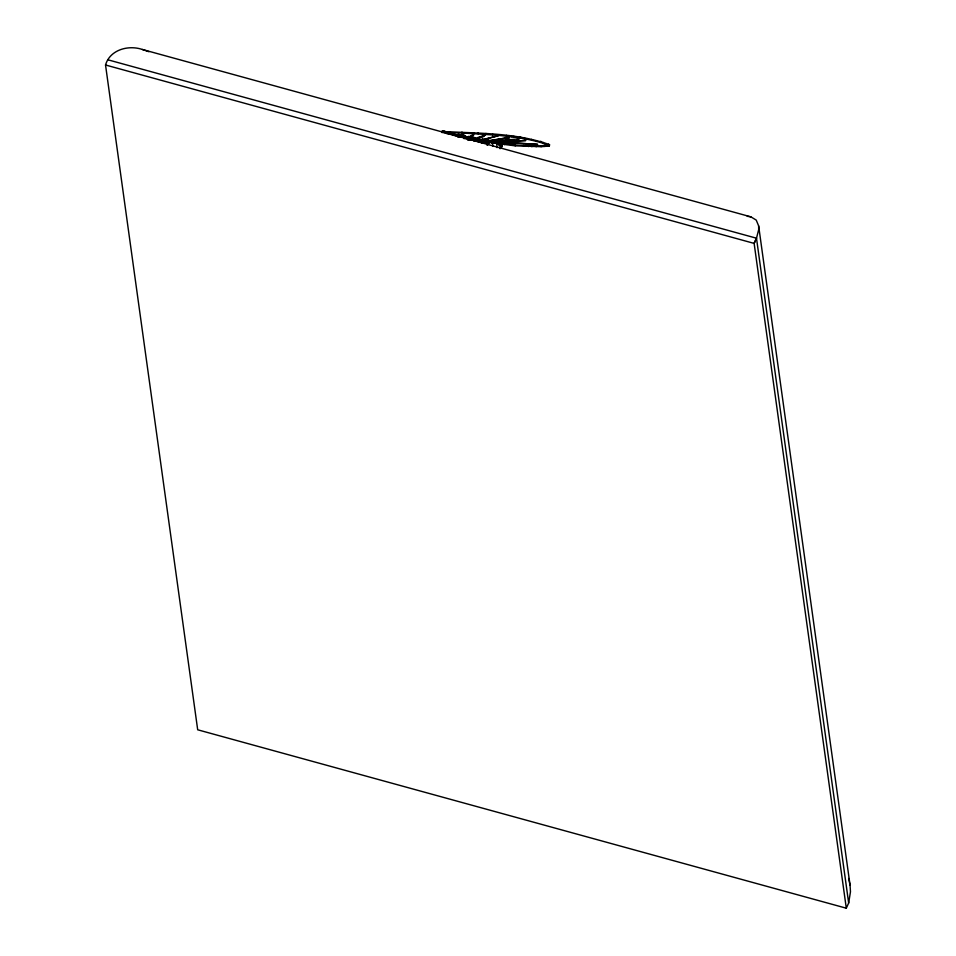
<?xml version="1.0" encoding="UTF-8"?>
<svg xmlns="http://www.w3.org/2000/svg" width="956" height="956" viewBox="0 0 956 956"><rect width="100%" height="100%" fill="white"/><g stroke="black" fill="none" stroke-linecap="round" stroke-linejoin="round"><path stroke-width="1.43" d="M442.222 132.705L442.27 130.984L450.515 132.597M443.488 132.693L449.786 132.657L449.81 131.797C483.162 133.482 517.782 133.278 549.497 144.619L549.294 146.017L541.12 146.698L515.212 145.838L492.232 142.898L446.512 133.577M461.473 135.621L463.182 133.78L461.473 135.621L442.246 131.844L449.81 131.797M549.473 145.479C521.677 135.131 491.265 135.155 461.963 132.908L461.987 132.048M462.154 135.752L463.564 133.852L462.154 135.752L468.894 137.078L472.539 135.513L473.794 132.836M468.894 137.078L468.918 136.206L469.719 137.234L476.363 138.536L482.625 136.433L485.947 134.27L485.971 133.41M472.539 135.513L472.563 134.653M469.719 137.234L473.363 135.549L473.387 134.677L470.961 135.812M476.984 138.668L477.008 137.795L483.569 135.609L483.545 136.481L476.984 138.668L482.29 139.707L498.315 135.752L482.876 139.815L482.9 138.955M478.108 133.792L478.131 132.932M482.29 139.707L482.314 138.847M482.625 136.433L482.649 135.573M478.215 142.086L482.637 141.954L482.661 141.082M478.741 142.133L482.911 141.99L482.935 141.13M482.876 139.815L488.074 140.843L488.098 139.982M487.106 145.049L488.695 141.655L487.13 144.177M517.339 139.289L519.287 138.847L490.966 141.404L488.707 140.962L488.731 140.102M496.272 141.858L496.295 140.998L497.885 141.094L497.861 141.954L525.836 140.508L496.272 141.858L491.384 141.488L491.408 140.628M491.886 141.596L491.91 140.723M494.348 142.803C491.372 143.137 492.173 138.955 492.232 142.898M492.627 134.927L492.651 134.055M496.821 141.082L496.845 140.209M496.941 143.508L496.965 142.635L490.165 141.847L487.381 145.276M491.384 141.488L496.989 141.13L497.012 140.257M500.06 147.093L500.012 148.694L500.645 148.288L500.06 147.093L502.127 145.778L498.59 144.105L498.566 144.977L502.103 146.638L500.036 147.953L500.645 148.288M500.681 145.969L500.705 145.109M501.267 147.702L501.291 146.842M502.103 146.638L502.127 145.778M504.541 144.607L504.565 143.747L496.965 142.635M506.465 136.218L506.489 135.346M510.946 145.348L510.97 144.476M511.496 136.78L511.52 135.919M513.169 137.078L513.193 136.218M514.28 137.27L514.304 136.409M515.212 145.838L515.236 144.965L504.565 143.747M517.435 137.544L517.459 136.684M519.813 137.748L519.837 136.875M520.9 138.07L520.924 137.21M523.075 138.728L523.099 137.855M523.661 146.328L523.685 145.455L515.236 144.965M524.868 139.038L524.892 138.178M526.242 146.34L526.266 145.479L523.685 145.455M527.103 139.433L527.126 138.572M528.429 146.579L528.453 145.718L526.266 145.479M531.572 140.221L531.596 139.361M531.871 146.734L531.895 145.874L541.144 145.838L549.497 144.619M536.161 146.77L536.185 145.91M540.714 142.062L540.738 141.201M541.12 146.698L541.144 145.838M542.948 143.173L542.972 142.313M544.454 146.435L544.478 145.575M547.131 146.232L547.155 145.372M547.633 146.041L547.657 145.181M548.517 145.037L548.541 144.177M549.294 146.017L549.318 145.157M473.363 135.549L473.77 133.709M848.665 903.014L850.47 891.781L850.063 885.28L758.646 225.915L756.232 220.095L750.866 216.845L142.36 49.473C128.463 44.753 110 49.604 105.53 64.996L197.689 729.787L846.299 908.2L848.665 903.014L756.495 238.211L758.682 229.667L758.646 225.915M107.897 59.798L756.495 238.211L754.129 243.398L846.299 908.2M756.495 238.211L754.129 243.398L105.53 64.996M487.405 144.416L489.269 142.133M483.545 136.481L485.947 134.27M500.036 147.833L500.669 147.427M488.707 140.962L509.572 137.389L488.074 140.843M496.989 141.13L506.907 140.173M481.406 142.982L489.149 141.763L482.911 141.99M481.764 143.113L488.671 142.516M506.931 139.313L509.668 139.098M482.637 141.954L488.277 141.572L474.391 141.141M492.878 143.209L491.802 143.257L493.236 143.197M497.036 147.642L496.678 143.209L495.22 143.197M473.973 141.046L485.54 140.998L480.629 139.958L467.89 139.839M493.332 143.173L494.766 143.173M494.18 143.197L492.543 143.233L492.794 146.16M467.46 139.743L480.079 139.839L475.06 138.775L463.624 138.465M494.706 143.197L495.483 143.185M449.786 132.657L461.963 132.908M464.102 138.369L474.475 138.656L468.201 137.329L457.888 136.935M495.698 143.209L496.678 143.209M457.816 136.816L467.424 137.162L453.909 135.465M457.661 135.561L460.41 135.68L442.246 131.844M528.453 145.718L531.895 145.874M494.981 141.046L497.921 141.213M492.017 141.739L537.666 144.368L497.861 141.954M747.198 216.283L750.866 216.845M461.497 134.748L462.178 134.892M450.85 132.729L442.27 130.984L450.658 132.753M457.996 134.187L465.13 135.632M472.276 137.09L475.132 137.676M486.568 140.006L492.28 141.165M142.36 49.473L148.957 51.72M463.541 134.712L463.074 133.183L463.158 134.641M848.737 878.468L850.063 885.28"/></g></svg>
